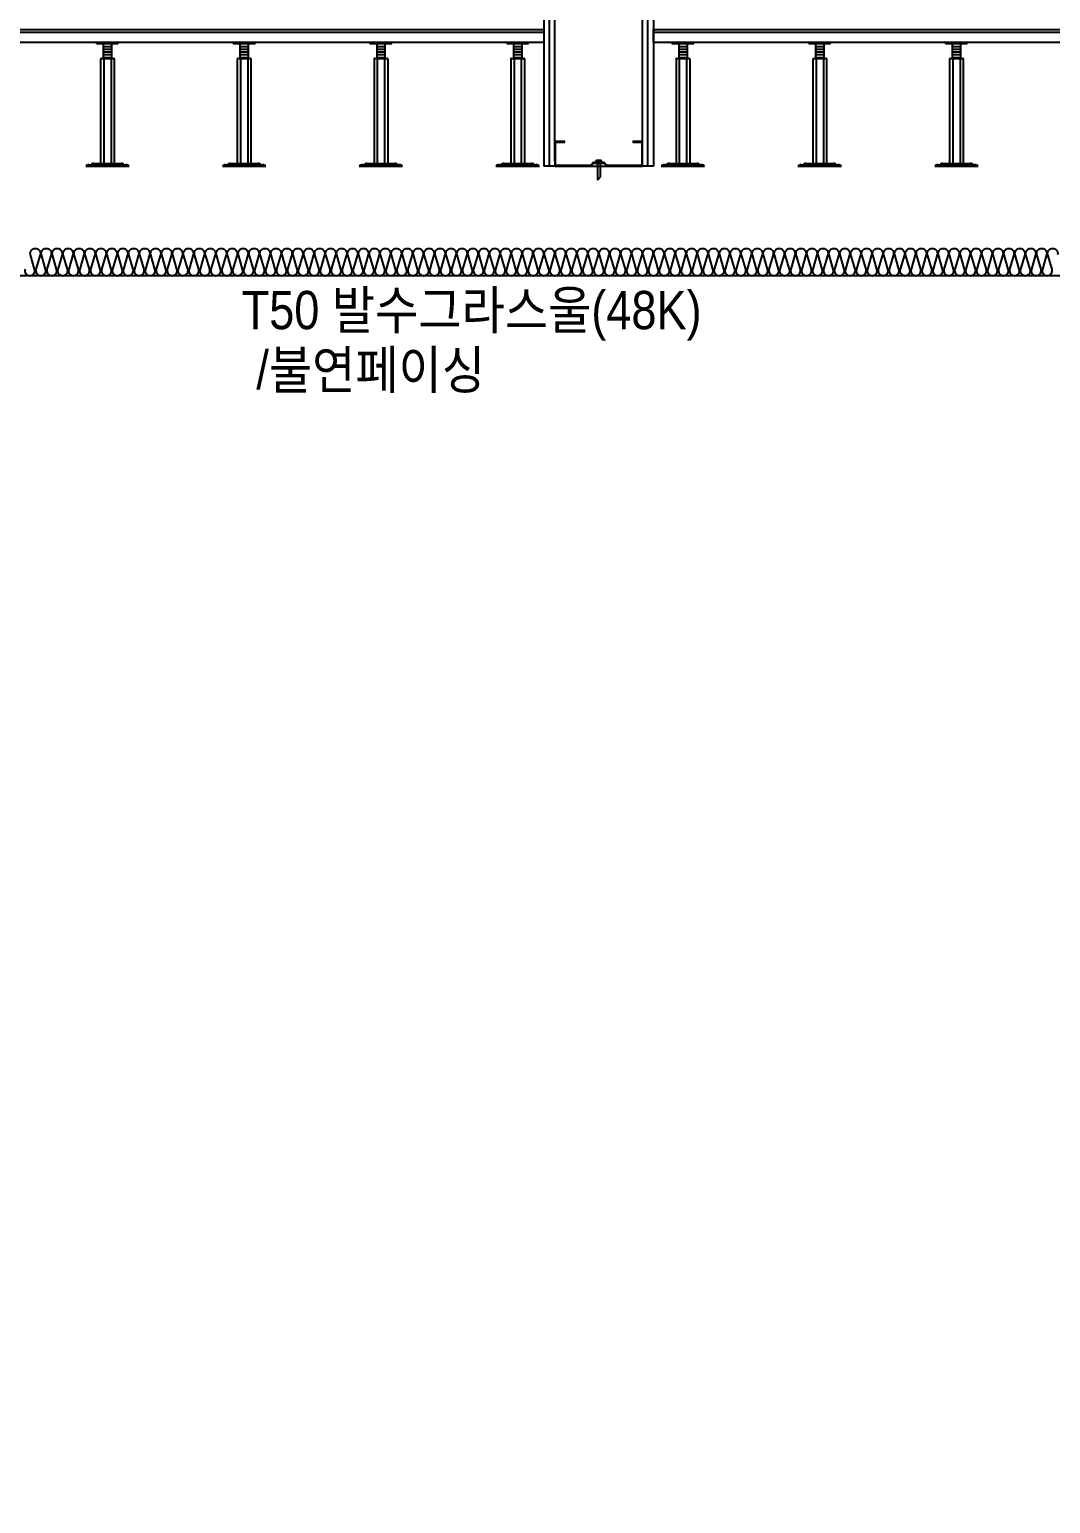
# Model space of a CAD drawing. Header units: millimetres. Extents: x 19868 to 801382, y -4805 to 85279.
# Drawn here: x 512848 to 514714, y 39585 to 42279 of the extents above; entities that cross this region are included whole.
import ezdxf
from ezdxf.enums import TextEntityAlignment as Align

# ---------------------------------------------------------------- set-up
doc = ezdxf.new("R2010")
doc.units = ezdxf.units.MM
doc.header["$LTSCALE"] = 250
for name, color, linetype in [('8입면선', 8, 'Continuous'), ('A-ELE-4', 4, 'Continuous'), ('A-ELE-8', 8, 'Continuous'), ('A-WALL-D', 7, 'Continuous'), ('GAGAM-DT', 7, 'Continuous'), ('GES', 7, 'Continuous'), ('ISL', 251, 'Continuous'), ('악세스 350', 7, 'Continuous'), ('입면', 7, 'Continuous')]:
    doc.layers.add(name, color=color, linetype=linetype)
doc.layers.add('CK', color=221, linetype='Continuous', plot=False)
doc.layers.add('NOPLOT-단열', color=225, linetype='Continuous', plot=False)
doc.styles.add('Gdim', font='')
doc.styles.get('Gdim').set_extended_font_data('Dotum')

# ---------------------------------------------------------------- blocks, each defined once
blk = doc.blocks.new('*U125')
at = {"layer": '8입면선', "color": 8}
for p, q in [((3316397.6, 472011.4), (3316397.6, 479301.4)), ((3316577.6, 472011.4), (3316577.6, 479301.4))]:
    blk.add_line(p, q, dxfattribs=at)
at = {"layer": 'A-WALL-D'}
for p, q in [((3316387.6, 479301.4), (3316387.6, 472011.4)), ((3316407.6, 472021.4), (3316407.6, 479301.4)), ((3316567.6, 472021.4), (3316567.6, 479301.4)), ((3316587.6, 479301.4), (3316587.6, 472011.4)), ((3316407.6, 472011.4), (3316387.6, 472011.4)), ((3316587.6, 472011.4), (3316567.6, 472011.4))]:
    blk.add_line(p, q, dxfattribs=at)
at = {"layer": 'CK', "linetype": 'Continuous'}
blk.add_line((3316472.9, 472011.4), (3316502.3, 472011.4), dxfattribs=at)
at = {"layer": 'GAGAM-DT', "color": 8}
for p, q in [((3316482.8, 472017.2), (3316482.8, 472020.7)), ((3316492.7, 472017.2), (3316482.8, 472017.2)), ((3316491.2, 472022.2), (3316484.3, 472022.2)), ((3316485.3, 472017.2), (3316485.3, 472022.2)), ((3316485.3, 472017.2), (3316485.3, 471985.8)), ((3316490.3, 472017.2), (3316490.3, 472022.2)), ((3316490.3, 472017.2), (3316490.3, 471991.3)), ((3316492.7, 472017.2), (3316492.7, 472020.7)), ((3316490.3, 471991.3), (3316485.3, 471985.8))]:
    blk.add_line(p, q, dxfattribs=at)
for centre, start, end in [((3316484.3, 472020.7), 90, 180), ((3316491.2, 472020.7), 0, 90)]:
    blk.add_arc(centre, 1.51, start, end, dxfattribs=at)
at = {"layer": '입면', "color": 6}
for p, q in [((3316425.4, 472056.4), (3316407.6, 472056.4)), ((3316407.6, 472056.4), (3316407.6, 472011.4)), ((3316408.8, 472012.6), (3316408.8, 472055.2)), ((3316408.8, 472055.2), (3316425.4, 472055.2)), ((3316425.4, 472055.2), (3316425.4, 472056.4)), ((3316567.6, 472056.4), (3316549.8, 472056.4)), ((3316549.8, 472056.4), (3316549.8, 472055.2)), ((3316549.8, 472055.2), (3316566.4, 472055.2)), ((3316566.4, 472055.2), (3316566.4, 472012.6)), ((3316567.6, 472011.4), (3316567.6, 472056.4)), ((3316407.6, 472011.4), (3316472.9, 472011.4)), ((3316472.4, 472012.6), (3316408.8, 472012.6)), ((3316477.4, 472018.5), (3316472.4, 472012.6)), ((3316472.9, 472011.4), (3316477.9, 472017.3)), ((3316497.8, 472018.5), (3316477.4, 472018.5)), ((3316477.9, 472017.3), (3316497.3, 472017.3)), ((3316497.3, 472017.3), (3316502.3, 472011.4)), ((3316502.8, 472012.6), (3316497.8, 472018.5)), ((3316502.3, 472011.4), (3316567.6, 472011.4)), ((3316566.4, 472012.6), (3316502.8, 472012.6))]:
    blk.add_line(p, q, dxfattribs=at)
blk = doc.blocks.new('*U146')
at = {"layer": 'A-ELE-4'}
blk.add_line((-11, 0), (2839, 0), dxfattribs=at)
at = {"layer": 'A-ELE-8'}
for p, q in [((2839, 0), (2839, -23)), ((-11, -5), (2839, -5)), ((-11, -23), (2839, -23))]:
    blk.add_line(p, q, dxfattribs=at)
blk = doc.blocks.new('*U145')
at = {"layer": 'GES', "color": 8}
for p, q in [((2078, 224.5, 0), (2078, 227, 0)), ((2078, 227, 0), (2117.9, 227, 0)), ((2078, 224.5, 0), (2117.9, 224.5, 0)), ((2090.4, 224.5, 0), (2090.4, 214.7, 0)), ((2090.4, 221.1, 0), (2090.4, 197.2, 0)), ((2090.4, 219.1, 0), (2105.5, 219.1, 0)), ((2090.4, 219.1, 0), (2105.5, 219.1, 0)), ((2105.5, 224.5, 0), (2105.5, 214.7, 0)), ((2105.5, 221.1, 0), (2105.5, 197.2, 0)), ((2117.9, 224.5, 0), (2117.9, 227, 0)), ((2328, 224.5, 0), (2328, 227, 0)), ((2328, 227, 0), (2367.9, 227, 0)), ((2328, 224.5, 0), (2367.9, 224.5, 0)), ((2340.4, 224.5, 0), (2340.4, 214.7, 0)), ((2340.4, 221.1, 0), (2340.4, 197.2, 0)), ((2340.4, 219.1, 0), (2355.5, 219.1, 0)), ((2340.4, 219.1, 0), (2355.5, 219.1, 0)), ((2355.5, 224.5, 0), (2355.5, 214.7, 0)), ((2355.5, 221.1, 0), (2355.5, 197.2, 0)), ((2367.9, 224.5, 0), (2367.9, 227, 0)), ((2578, 224.5, 0), (2578, 227, 0)), ((2578, 227, 0), (2617.9, 227, 0)), ((2578, 224.5, 0), (2617.9, 224.5, 0)), ((2590.4, 224.5, 0), (2590.4, 214.7, 0)), ((2590.4, 221.1, 0), (2590.4, 197.2, 0)), ((2590.4, 219.1, 0), (2605.5, 219.1, 0)), ((2590.4, 219.1, 0), (2605.5, 219.1, 0)), ((2605.5, 224.5, 0), (2605.5, 214.7, 0)), ((2605.5, 221.1, 0), (2605.5, 197.2, 0)), ((2617.9, 224.5, 0), (2617.9, 227, 0)), ((2828, 224.5, 0), (2828, 227, 0)), ((2828, 227, 0), (2867.9, 227, 0)), ((2828, 224.5, 0), (2867.9, 224.5, 0)), ((2840.4, 224.5, 0), (2840.4, 214.7, 0)), ((2840.4, 221.1, 0), (2840.4, 197.2, 0)), ((2840.4, 219.1, 0), (2855.5, 219.1, 0)), ((2840.4, 219.1, 0), (2855.5, 219.1, 0)), ((2855.5, 224.5, 0), (2855.5, 214.7, 0)), ((2855.5, 221.1, 0), (2855.5, 197.2, 0)), ((2867.9, 224.5, 0), (2867.9, 227, 0)), ((2085.5, 196.4, 0), (2085.5, 5.6, 0)), ((2086.4, 197.2, 0), (2090.5, 197.2, 0)), ((2090.4, 214.1, 0), (2105.5, 214.1, 0)), ((2090.4, 214.1, 0), (2105.5, 214.1, 0)), ((2090.4, 209.1, 0), (2105.5, 209.1, 0)), ((2090.4, 209.1, 0), (2105.5, 209.1, 0)), ((2090.4, 204.1, 0), (2105.5, 204.1, 0)), ((2090.4, 204.1, 0), (2105.5, 204.1, 0)), ((2090.4, 199.1, 0), (2105.5, 199.1, 0)), ((2090.4, 199.1, 0), (2105.5, 199.1, 0)), ((2090.5, 197.2, 0), (2105.5, 197.2, 0)), ((2091.4, 196.4, 0), (2091.4, 5.6, 0)), ((2092.2, 197.2, 0), (2103.9, 197.2, 0)), ((2104.7, 196.4, 0), (2104.7, 5.6, 0)), ((2105.5, 197.2, 0), (2109.7, 197.2, 0)), ((2110.5, 196.4, 0), (2110.5, 5.6, 0)), ((2335.5, 196.4, 0), (2335.5, 5.6, 0)), ((2336.4, 197.2, 0), (2340.5, 197.2, 0)), ((2340.4, 214.1, 0), (2355.5, 214.1, 0)), ((2340.4, 214.1, 0), (2355.5, 214.1, 0)), ((2340.4, 209.1, 0), (2355.5, 209.1, 0)), ((2340.4, 209.1, 0), (2355.5, 209.1, 0)), ((2340.4, 204.1, 0), (2355.5, 204.1, 0)), ((2340.4, 204.1, 0), (2355.5, 204.1, 0)), ((2340.4, 199.1, 0), (2355.5, 199.1, 0)), ((2340.4, 199.1, 0), (2355.5, 199.1, 0)), ((2340.5, 197.2, 0), (2355.5, 197.2, 0)), ((2341.4, 196.4, 0), (2341.4, 5.6, 0)), ((2342.2, 197.2, 0), (2353.9, 197.2, 0)), ((2354.7, 196.4, 0), (2354.7, 5.6, 0)), ((2355.5, 197.2, 0), (2359.7, 197.2, 0)), ((2360.5, 196.4, 0), (2360.5, 5.6, 0)), ((2585.5, 196.4, 0), (2585.5, 5.6, 0)), ((2586.4, 197.2, 0), (2590.5, 197.2, 0)), ((2590.4, 214.1, 0), (2605.5, 214.1, 0)), ((2590.4, 214.1, 0), (2605.5, 214.1, 0)), ((2590.4, 209.1, 0), (2605.5, 209.1, 0)), ((2590.4, 209.1, 0), (2605.5, 209.1, 0)), ((2590.4, 204.1, 0), (2605.5, 204.1, 0)), ((2590.4, 204.1, 0), (2605.5, 204.1, 0)), ((2590.4, 199.1, 0), (2605.5, 199.1, 0)), ((2590.4, 199.1, 0), (2605.5, 199.1, 0)), ((2590.5, 197.2, 0), (2605.5, 197.2, 0)), ((2591.4, 196.4, 0), (2591.4, 5.6, 0)), ((2592.2, 197.2, 0), (2603.9, 197.2, 0)), ((2604.7, 196.4, 0), (2604.7, 5.6, 0)), ((2605.5, 197.2, 0), (2609.7, 197.2, 0)), ((2610.5, 196.4, 0), (2610.5, 5.6, 0)), ((2835.5, 196.4, 0), (2835.5, 5.6, 0)), ((2836.4, 197.2, 0), (2840.5, 197.2, 0)), ((2840.4, 214.1, 0), (2855.5, 214.1, 0)), ((2840.4, 214.1, 0), (2855.5, 214.1, 0)), ((2840.4, 209.1, 0), (2855.5, 209.1, 0)), ((2840.4, 209.1, 0), (2855.5, 209.1, 0)), ((2840.4, 204.1, 0), (2855.5, 204.1, 0)), ((2840.4, 204.1, 0), (2855.5, 204.1, 0)), ((2840.4, 199.1, 0), (2855.5, 199.1, 0)), ((2840.4, 199.1, 0), (2855.5, 199.1, 0)), ((2840.5, 197.2, 0), (2855.5, 197.2, 0)), ((2841.4, 196.4, 0), (2841.4, 5.6, 0)), ((2842.2, 197.2, 0), (2853.9, 197.2, 0)), ((2854.7, 196.4, 0), (2854.7, 5.6, 0)), ((2855.5, 197.2, 0), (2859.7, 197.2, 0)), ((2860.5, 196.4, 0), (2860.5, 5.6, 0)), ((2058.3, 0), (2137.7, 0, 0)), ((2064.7, 2.9), (2131.4, 2.9)), ((2073.2, 5.2), (2123.3, 5.2)), ((2086.4, 4.7, 0), (2090.5, 4.7, 0)), ((2089.7, 4.7, 0), (2089.7, 5.2)), ((2090.5, 4.7, 0), (2105.5, 4.7, 0)), ((2092.2, 4.7, 0), (2103.9, 4.7, 0)), ((2105.5, 4.7, 0), (2109.7, 4.7, 0)), ((2106.4, 4.7, 0), (2106.4, 5.2)), ((2308.3, 0), (2387.7, 0, 0)), ((2314.7, 2.9), (2381.4, 2.9)), ((2323.2, 5.2), (2373.3, 5.2)), ((2336.4, 4.7, 0), (2340.5, 4.7, 0)), ((2339.7, 4.7, 0), (2339.7, 5.2)), ((2340.5, 4.7, 0), (2355.5, 4.7, 0)), ((2342.2, 4.7, 0), (2353.9, 4.7, 0)), ((2355.5, 4.7, 0), (2359.7, 4.7, 0)), ((2356.4, 4.7, 0), (2356.4, 5.2)), ((2558.3, 0), (2637.7, 0, 0)), ((2564.7, 2.9), (2631.4, 2.9)), ((2573.2, 5.2), (2623.3, 5.2)), ((2586.4, 4.7, 0), (2590.5, 4.7, 0)), ((2589.7, 4.7, 0), (2589.7, 5.2)), ((2590.5, 4.7, 0), (2605.5, 4.7, 0)), ((2592.2, 4.7, 0), (2603.9, 4.7, 0)), ((2605.5, 4.7, 0), (2609.7, 4.7, 0)), ((2606.4, 4.7, 0), (2606.4, 5.2)), ((2808.3, 0), (2887.7, 0, 0)), ((2814.7, 2.9), (2881.4, 2.9)), ((2823.2, 5.2), (2873.3, 5.2)), ((2836.4, 4.7, 0), (2840.5, 4.7, 0)), ((2839.7, 4.7, 0), (2839.7, 5.2)), ((2840.5, 4.7, 0), (2855.5, 4.7, 0)), ((2842.2, 4.7, 0), (2853.9, 4.7, 0)), ((2855.5, 4.7, 0), (2859.7, 4.7, 0)), ((2856.4, 4.7, 0), (2856.4, 5.2))]:
    blk.add_line(p, q, dxfattribs=at)
for centre, radius, start, end in [((2086.4, 196.4, 0), 0.833, 90, 180), ((2090.5, 196.4, 0), 0.833, 0, 90), ((2092.2, 196.4, 0), 0.833, 90, 180), ((2103.9, 196.4, 0), 0.833, 0, 90), ((2105.5, 196.4, 0), 0.833, 90, 180), ((2109.7, 196.4, 0), 0.833, 0, 90), ((2336.4, 196.4, 0), 0.833, 90, 180), ((2340.5, 196.4, 0), 0.833, 0, 90), ((2342.2, 196.4, 0), 0.833, 90, 180), ((2353.9, 196.4, 0), 0.833, 0, 90), ((2355.5, 196.4, 0), 0.833, 90, 180), ((2359.7, 196.4, 0), 0.833, 0, 90), ((2586.4, 196.4, 0), 0.833, 90, 180), ((2590.5, 196.4, 0), 0.833, 0, 90), ((2592.2, 196.4, 0), 0.833, 90, 180), ((2603.9, 196.4, 0), 0.833, 0, 90), ((2605.5, 196.4, 0), 0.833, 90, 180), ((2609.7, 196.4, 0), 0.833, 0, 90), ((2836.4, 196.4, 0), 0.833, 90, 180), ((2840.5, 196.4, 0), 0.833, 0, 90), ((2842.2, 196.4, 0), 0.833, 90, 180), ((2853.9, 196.4, 0), 0.833, 0, 90), ((2855.5, 196.4, 0), 0.833, 90, 180), ((2859.7, 196.4, 0), 0.833, 0, 90), ((2064.7, -5.4), 8.33, 90, 139.756), ((2073.2, -3.2), 8.33, 90, 132.9054), ((2086.4, 5.6, 0), 0.833, 180, 270), ((2090.5, 5.6, 0), 0.833, 270, 0), ((2092.2, 5.6, 0), 0.833, 180, 270), ((2103.9, 5.6, 0), 0.833, 270, 0), ((2105.5, 5.6, 0), 0.833, 180, 270), ((2109.7, 5.6, 0), 0.833, 270, 0), ((2123.3, -3.2), 8.33, 47.0946, 90), ((2131.4, -5.4), 8.33, 40.244, 90), ((2314.7, -5.4), 8.33, 90, 139.756), ((2323.2, -3.2), 8.33, 90, 132.9054), ((2336.4, 5.6, 0), 0.833, 180, 270), ((2340.5, 5.6, 0), 0.833, 270, 0), ((2342.2, 5.6, 0), 0.833, 180, 270), ((2353.9, 5.6, 0), 0.833, 270, 0), ((2355.5, 5.6, 0), 0.833, 180, 270), ((2359.7, 5.6, 0), 0.833, 270, 0), ((2373.3, -3.2), 8.33, 47.0946, 90), ((2381.4, -5.4), 8.33, 40.244, 90), ((2564.7, -5.4), 8.33, 90, 139.756), ((2573.2, -3.2), 8.33, 90, 132.9054), ((2586.4, 5.6, 0), 0.833, 180, 270), ((2590.5, 5.6, 0), 0.833, 270, 0), ((2592.2, 5.6, 0), 0.833, 180, 270), ((2603.9, 5.6, 0), 0.833, 270, 0), ((2605.5, 5.6, 0), 0.833, 180, 270), ((2609.7, 5.6, 0), 0.833, 270, 0), ((2623.3, -3.2), 8.33, 47.0946, 90), ((2631.4, -5.4), 8.33, 40.244, 90), ((2814.7, -5.4), 8.33, 90, 139.756), ((2823.2, -3.2), 8.33, 90, 132.9054), ((2836.4, 5.6, 0), 0.833, 180, 270), ((2840.5, 5.6, 0), 0.833, 270, 0), ((2842.2, 5.6, 0), 0.833, 180, 270), ((2853.9, 5.6, 0), 0.833, 270, 0), ((2855.5, 5.6, 0), 0.833, 180, 270), ((2859.7, 5.6, 0), 0.833, 270, 0), ((2873.3, -3.2), 8.33, 47.0946, 90), ((2881.4, -5.4), 8.33, 40.244, 90)]:
    blk.add_arc(centre, radius, start, end, dxfattribs=at)
blk = doc.blocks.new('*U147')
at = {"layer": 'A-ELE-4'}
blk.add_line((11.9, 0), (8611.9, 0), dxfattribs=at)
at = {"layer": 'A-ELE-8'}
for p, q in [((11.9, -23), (11.9, 0)), ((11.9, -5), (8611.9, -5)), ((11.9, -23), (8611.9, -23))]:
    blk.add_line(p, q, dxfattribs=at)
blk = doc.blocks.new('*U148')
at = {"layer": 'GES', "color": 8}
for p, q in [((78, 224.5, 0), (78, 227, 0)), ((78, 227, 0), (117.9, 227, 0)), ((78, 224.5, 0), (117.9, 224.5, 0)), ((90.4, 224.5, 0), (90.4, 214.7, 0)), ((90.4, 221.1, 0), (90.4, 197.2, 0)), ((90.4, 219.1, 0), (105.5, 219.1, 0)), ((90.4, 219.1, 0), (105.5, 219.1, 0)), ((105.5, 224.5, 0), (105.5, 214.7, 0)), ((105.5, 221.1, 0), (105.5, 197.2, 0)), ((117.9, 224.5, 0), (117.9, 227, 0)), ((328, 224.5, 0), (328, 227, 0)), ((328, 227, 0), (367.9, 227, 0)), ((328, 224.5, 0), (367.9, 224.5, 0)), ((340.4, 224.5, 0), (340.4, 214.7, 0)), ((340.4, 221.1, 0), (340.4, 197.2, 0)), ((340.4, 219.1, 0), (355.5, 219.1, 0)), ((340.4, 219.1, 0), (355.5, 219.1, 0)), ((355.5, 224.5, 0), (355.5, 214.7, 0)), ((355.5, 221.1, 0), (355.5, 197.2, 0)), ((367.9, 224.5, 0), (367.9, 227, 0)), ((578, 224.5, 0), (578, 227, 0)), ((578, 227, 0), (617.9, 227, 0)), ((578, 224.5, 0), (617.9, 224.5, 0)), ((590.4, 224.5, 0), (590.4, 214.7, 0)), ((590.4, 221.1, 0), (590.4, 197.2, 0)), ((590.4, 219.1, 0), (605.5, 219.1, 0)), ((590.4, 219.1, 0), (605.5, 219.1, 0)), ((605.5, 224.5, 0), (605.5, 214.7, 0)), ((605.5, 221.1, 0), (605.5, 197.2, 0)), ((617.9, 224.5, 0), (617.9, 227, 0)), ((85.5, 196.4, 0), (85.5, 5.6, 0)), ((86.4, 197.2, 0), (90.5, 197.2, 0)), ((90.4, 214.1, 0), (105.5, 214.1, 0)), ((90.4, 214.1, 0), (105.5, 214.1, 0)), ((90.4, 209.1, 0), (105.5, 209.1, 0)), ((90.4, 209.1, 0), (105.5, 209.1, 0)), ((90.4, 204.1, 0), (105.5, 204.1, 0)), ((90.4, 204.1, 0), (105.5, 204.1, 0)), ((90.4, 199.1, 0), (105.5, 199.1, 0)), ((90.4, 199.1, 0), (105.5, 199.1, 0)), ((90.5, 197.2, 0), (105.5, 197.2, 0)), ((91.4, 196.4, 0), (91.4, 5.6, 0)), ((92.2, 197.2, 0), (103.9, 197.2, 0)), ((104.7, 196.4, 0), (104.7, 5.6, 0)), ((105.5, 197.2, 0), (109.7, 197.2, 0)), ((110.5, 196.4, 0), (110.5, 5.6, 0)), ((335.5, 196.4, 0), (335.5, 5.6, 0)), ((336.4, 197.2, 0), (340.5, 197.2, 0)), ((340.4, 214.1, 0), (355.5, 214.1, 0)), ((340.4, 214.1, 0), (355.5, 214.1, 0)), ((340.4, 209.1, 0), (355.5, 209.1, 0)), ((340.4, 209.1, 0), (355.5, 209.1, 0)), ((340.4, 204.1, 0), (355.5, 204.1, 0)), ((340.4, 204.1, 0), (355.5, 204.1, 0)), ((340.4, 199.1, 0), (355.5, 199.1, 0)), ((340.4, 199.1, 0), (355.5, 199.1, 0)), ((340.5, 197.2, 0), (355.5, 197.2, 0)), ((341.4, 196.4, 0), (341.4, 5.6, 0)), ((342.2, 197.2, 0), (353.9, 197.2, 0)), ((354.7, 196.4, 0), (354.7, 5.6, 0)), ((355.5, 197.2, 0), (359.7, 197.2, 0)), ((360.5, 196.4, 0), (360.5, 5.6, 0)), ((585.5, 196.4, 0), (585.5, 5.6, 0)), ((586.4, 197.2, 0), (590.5, 197.2, 0)), ((590.4, 214.1, 0), (605.5, 214.1, 0)), ((590.4, 214.1, 0), (605.5, 214.1, 0)), ((590.4, 209.1, 0), (605.5, 209.1, 0)), ((590.4, 209.1, 0), (605.5, 209.1, 0)), ((590.4, 204.1, 0), (605.5, 204.1, 0)), ((590.4, 204.1, 0), (605.5, 204.1, 0)), ((590.4, 199.1, 0), (605.5, 199.1, 0)), ((590.4, 199.1, 0), (605.5, 199.1, 0)), ((590.5, 197.2, 0), (605.5, 197.2, 0)), ((591.4, 196.4, 0), (591.4, 5.6, 0)), ((592.2, 197.2, 0), (603.9, 197.2, 0)), ((604.7, 196.4, 0), (604.7, 5.6, 0)), ((605.5, 197.2, 0), (609.7, 197.2, 0)), ((610.5, 196.4, 0), (610.5, 5.6, 0)), ((58.3, 0), (137.7, 0, 0)), ((64.7, 2.9), (131.4, 2.9)), ((73.2, 5.2), (123.3, 5.2)), ((86.4, 4.7, 0), (90.5, 4.7, 0)), ((89.7, 4.7, 0), (89.7, 5.2)), ((90.5, 4.7, 0), (105.5, 4.7, 0)), ((92.2, 4.7, 0), (103.9, 4.7, 0)), ((105.5, 4.7, 0), (109.7, 4.7, 0)), ((106.4, 4.7, 0), (106.4, 5.2)), ((308.3, 0), (387.7, 0, 0)), ((314.7, 2.9), (381.4, 2.9)), ((323.2, 5.2), (373.3, 5.2)), ((336.4, 4.7, 0), (340.5, 4.7, 0)), ((339.7, 4.7, 0), (339.7, 5.2)), ((340.5, 4.7, 0), (355.5, 4.7, 0)), ((342.2, 4.7, 0), (353.9, 4.7, 0)), ((355.5, 4.7, 0), (359.7, 4.7, 0)), ((356.4, 4.7, 0), (356.4, 5.2)), ((558.3, 0), (637.7, 0, 0)), ((564.7, 2.9), (631.4, 2.9)), ((573.2, 5.2), (623.3, 5.2)), ((586.4, 4.7, 0), (590.5, 4.7, 0)), ((589.7, 4.7, 0), (589.7, 5.2)), ((590.5, 4.7, 0), (605.5, 4.7, 0)), ((592.2, 4.7, 0), (603.9, 4.7, 0)), ((605.5, 4.7, 0), (609.7, 4.7, 0)), ((606.4, 4.7, 0), (606.4, 5.2))]:
    blk.add_line(p, q, dxfattribs=at)
for centre, radius, start, end in [((86.4, 196.4, 0), 0.833, 90, 180), ((90.5, 196.4, 0), 0.833, 0, 90), ((92.2, 196.4, 0), 0.833, 90, 180), ((103.9, 196.4, 0), 0.833, 0, 90), ((105.5, 196.4, 0), 0.833, 90, 180), ((109.7, 196.4, 0), 0.833, 0, 90), ((336.4, 196.4, 0), 0.833, 90, 180), ((340.5, 196.4, 0), 0.833, 0, 90), ((342.2, 196.4, 0), 0.833, 90, 180), ((353.9, 196.4, 0), 0.833, 0, 90), ((355.5, 196.4, 0), 0.833, 90, 180), ((359.7, 196.4, 0), 0.833, 0, 90), ((586.4, 196.4, 0), 0.833, 90, 180), ((590.5, 196.4, 0), 0.833, 0, 90), ((592.2, 196.4, 0), 0.833, 90, 180), ((603.9, 196.4, 0), 0.833, 0, 90), ((605.5, 196.4, 0), 0.833, 90, 180), ((609.7, 196.4, 0), 0.833, 0, 90), ((64.7, -5.4), 8.33, 90, 139.756), ((73.2, -3.2), 8.33, 90, 132.9054), ((86.4, 5.6, 0), 0.833, 180, 270), ((90.5, 5.6, 0), 0.833, 270, 0), ((92.2, 5.6, 0), 0.833, 180, 270), ((103.9, 5.6, 0), 0.833, 270, 0), ((105.5, 5.6, 0), 0.833, 180, 270), ((109.7, 5.6, 0), 0.833, 270, 0), ((123.3, -3.2), 8.33, 47.0946, 90), ((131.4, -5.4), 8.33, 40.244, 90), ((314.7, -5.4), 8.33, 90, 139.756), ((323.2, -3.2), 8.33, 90, 132.9054), ((336.4, 5.6, 0), 0.833, 180, 270), ((340.5, 5.6, 0), 0.833, 270, 0), ((342.2, 5.6, 0), 0.833, 180, 270), ((353.9, 5.6, 0), 0.833, 270, 0), ((355.5, 5.6, 0), 0.833, 180, 270), ((359.7, 5.6, 0), 0.833, 270, 0), ((373.3, -3.2), 8.33, 47.0946, 90), ((381.4, -5.4), 8.33, 40.244, 90), ((564.7, -5.4), 8.33, 90, 139.756), ((573.2, -3.2), 8.33, 90, 132.9054), ((586.4, 5.6, 0), 0.833, 180, 270), ((590.5, 5.6, 0), 0.833, 270, 0), ((592.2, 5.6, 0), 0.833, 180, 270), ((603.9, 5.6, 0), 0.833, 270, 0), ((605.5, 5.6, 0), 0.833, 180, 270), ((609.7, 5.6, 0), 0.833, 270, 0), ((623.3, -3.2), 8.33, 47.0946, 90), ((631.4, -5.4), 8.33, 40.244, 90)]:
    blk.add_arc(centre, radius, start, end, dxfattribs=at)

msp = doc.modelspace()

# ---------------------------------------------------------------- linework, layer by layer
at = {"layer": 'ISL'}
msp.add_lwpolyline([(538188.2, 41428.9), (537688.2, 41428.9), (537688.2, 41978.9), (535188.2, 41978.9), (535188.2, 41228.9), (534488.2, 41228.9), (534488.2, 41978.9), (528888.2, 41978.9), (528888.2, 41328.9), (528488.2, 41328.9), (528488.2, 42228.9), (528588.2, 42228.9), (528588.2, 42878.9), (522838.2, 42878.9), (522838.2, 42078.9), (523338.2, 42078.9), (523338.2, 41078.9), (522538.2, 41078.9), (522538.2, 41828.9), (511388.2, 41828.9), (511388.2, 41078.9), (511088.2, 41078.9), (511088.2, 34028.9), (511038.2, 34028.9)], dxfattribs=at)
msp.add_lwpolyline([(512839.4, 41841.1, 0.509267), (512848.2, 41828.9, 0.509267), (512857, 41841.1), (512849.4, 41866.8, -1.372593), (512867, 41866.8), (512859.4, 41841.1, 0.509267), (512868.2, 41828.9, 0.509267), (512877, 41841.1), (512869.4, 41866.8, -1.372593), (512887, 41866.8), (512879.4, 41841.1, 0.509267), (512888.2, 41828.9, 0.509267), (512897, 41841.1), (512889.4, 41866.8, -1.372593), (512907, 41866.8), (512899.4, 41841.1, 0.509267), (512908.2, 41828.9, 0.509267), (512917, 41841.1), (512909.4, 41866.8, -1.372593), (512927, 41866.8), (512919.4, 41841.1, 0.509267), (512928.2, 41828.9, 0.509267), (512937, 41841.1), (512929.4, 41866.8, -1.372593), (512947, 41866.8), (512939.4, 41841.1, 0.509267), (512948.2, 41828.9, 0.509267), (512957, 41841.1), (512949.4, 41866.8, -1.372593), (512967, 41866.8), (512959.4, 41841.1, 0.509267), (512968.2, 41828.9, 0.509267), (512977, 41841.1), (512969.4, 41866.8, -1.372593), (512987, 41866.8), (512979.4, 41841.1, 0.509267), (512988.2, 41828.9, 0.509267), (512997, 41841.1), (512989.4, 41866.8, -1.372593), (513007, 41866.8), (512999.4, 41841.1, 0.509267), (513008.2, 41828.9, 0.509267), (513017, 41841.1), (513009.4, 41866.8, -1.372593), (513027, 41866.8), (513019.4, 41841.1, 0.509267), (513028.2, 41828.9, 0.509267), (513037, 41841.1), (513029.4, 41866.8, -1.372593), (513047, 41866.8), (513039.4, 41841.1, 0.509267), (513048.2, 41828.9, 0.509267), (513057, 41841.1), (513049.4, 41866.8, -1.372593), (513067, 41866.8), (513059.4, 41841.1, 0.509267), (513068.2, 41828.9, 0.509267), (513077, 41841.1), (513069.4, 41866.8, -1.372593), (513087, 41866.8), (513079.4, 41841.1, 0.509267), (513088.2, 41828.9, 0.509267), (513097, 41841.1), (513089.4, 41866.8, -1.372593), (513107, 41866.8), (513099.4, 41841.1, 0.509267), (513108.2, 41828.9, 0.509267), (513117, 41841.1), (513109.4, 41866.8, -1.372593), (513127, 41866.8), (513119.4, 41841.1, 0.509267), (513128.2, 41828.9, 0.509267), (513137, 41841.1), (513129.4, 41866.8, -1.372593), (513147, 41866.8), (513139.4, 41841.1, 0.509267), (513148.2, 41828.9, 0.509267), (513157, 41841.1), (513149.4, 41866.8, -1.372593), (513167, 41866.8), (513159.4, 41841.1, 0.509267), (513168.2, 41828.9, 0.509267), (513177, 41841.1), (513169.4, 41866.8, -1.372593), (513187, 41866.8), (513179.4, 41841.1, 0.509267), (513188.2, 41828.9, 0.509267), (513197, 41841.1), (513189.4, 41866.8, -1.372593), (513207, 41866.8), (513199.4, 41841.1, 0.509267), (513208.2, 41828.9, 0.509267), (513217, 41841.1), (513209.4, 41866.8, -1.372593), (513227, 41866.8), (513219.4, 41841.1, 0.509267), (513228.2, 41828.9, 0.509267), (513237, 41841.1), (513229.4, 41866.8, -1.372593), (513247, 41866.8), (513239.4, 41841.1, 0.509267), (513248.2, 41828.9, 0.509267), (513257, 41841.1), (513249.4, 41866.8, -1.372593), (513267, 41866.8), (513259.4, 41841.1, 0.509267), (513268.2, 41828.9, 0.509267), (513277, 41841.1), (513269.4, 41866.8, -1.372593), (513287, 41866.8), (513279.4, 41841.1, 0.509267), (513288.2, 41828.9, 0.509267), (513297, 41841.1), (513289.4, 41866.8, -1.372593), (513307, 41866.8), (513299.4, 41841.1, 0.509267), (513308.2, 41828.9, 0.509267), (513317, 41841.1), (513309.4, 41866.8, -1.372593), (513327, 41866.8), (513319.4, 41841.1, 0.509267), (513328.2, 41828.9, 0.509267), (513337, 41841.1), (513329.4, 41866.8, -1.372593), (513347, 41866.8), (513339.4, 41841.1, 0.509267), (513348.2, 41828.9, 0.509267), (513357, 41841.1), (513349.4, 41866.8, -1.372593), (513367, 41866.8), (513359.4, 41841.1, 0.509267), (513368.2, 41828.9, 0.509267), (513377, 41841.1), (513369.4, 41866.8, -1.372593), (513387, 41866.8), (513379.4, 41841.1, 0.509267), (513388.2, 41828.9, 0.509267), (513397, 41841.1), (513389.4, 41866.8, -1.372593), (513407, 41866.8), (513399.4, 41841.1, 0.509267), (513408.2, 41828.9, 0.509267), (513417, 41841.1), (513409.4, 41866.8, -1.372593), (513427, 41866.8), (513419.4, 41841.1, 0.509267), (513428.2, 41828.9, 0.509267), (513437, 41841.1), (513429.4, 41866.8, -1.372593), (513447, 41866.8), (513439.4, 41841.1, 0.509267), (513448.2, 41828.9, 0.509267), (513457, 41841.1), (513449.4, 41866.8, -1.372593), (513467, 41866.8), (513459.4, 41841.1, 0.509267), (513468.2, 41828.9, 0.509267), (513477, 41841.1), (513469.4, 41866.8, -1.372593), (513487, 41866.8), (513479.4, 41841.1, 0.509267), (513488.2, 41828.9, 0.509267), (513497, 41841.1), (513489.4, 41866.8, -1.372593), (513507, 41866.8), (513499.4, 41841.1, 0.509267), (513508.2, 41828.9, 0.509267), (513517, 41841.1), (513509.4, 41866.8, -1.372593), (513527, 41866.8), (513519.4, 41841.1, 0.509267), (513528.2, 41828.9, 0.509267), (513537, 41841.1), (513529.4, 41866.8, -1.372593), (513547, 41866.8), (513539.4, 41841.1, 0.509267), (513548.2, 41828.9, 0.509267), (513557, 41841.1), (513549.4, 41866.8, -1.372593), (513567, 41866.8), (513559.4, 41841.1, 0.509267), (513568.2, 41828.9, 0.509267), (513577, 41841.1), (513569.4, 41866.8, -1.372593), (513587, 41866.8), (513579.4, 41841.1, 0.509267), (513588.2, 41828.9, 0.509267), (513597, 41841.1), (513589.4, 41866.8, -1.372593), (513607, 41866.8), (513599.4, 41841.1, 0.509267), (513608.2, 41828.9, 0.509267), (513617, 41841.1), (513609.4, 41866.8, -1.372593), (513627, 41866.8), (513619.4, 41841.1, 0.509267), (513628.2, 41828.9, 0.509267), (513637, 41841.1), (513629.4, 41866.8, -1.372593), (513647, 41866.8), (513639.4, 41841.1, 0.509267), (513648.2, 41828.9, 0.509267), (513657, 41841.1), (513649.4, 41866.8, -1.372593), (513667, 41866.8), (513659.4, 41841.1, 0.509267), (513668.2, 41828.9, 0.509267), (513677, 41841.1), (513669.4, 41866.8, -1.372593), (513687, 41866.8), (513679.4, 41841.1, 0.509267), (513688.2, 41828.9, 0.509267), (513697, 41841.1), (513689.4, 41866.8, -1.372593), (513707, 41866.8), (513699.4, 41841.1, 0.509267), (513708.2, 41828.9, 0.509267), (513717, 41841.1), (513709.4, 41866.8, -1.372593), (513727, 41866.8), (513719.4, 41841.1, 0.509267), (513728.2, 41828.9, 0.509267), (513737, 41841.1), (513729.4, 41866.8, -1.372593), (513747, 41866.8), (513739.4, 41841.1, 0.509267), (513748.2, 41828.9, 0.509267), (513757, 41841.1), (513749.4, 41866.8, -1.372593), (513767, 41866.8), (513759.4, 41841.1, 0.509267), (513768.2, 41828.9, 0.509267), (513777, 41841.1), (513769.4, 41866.8, -1.372593), (513787, 41866.8), (513779.4, 41841.1, 0.509267), (513788.2, 41828.9, 0.509267), (513797, 41841.1), (513789.4, 41866.8, -1.372593), (513807, 41866.8), (513799.4, 41841.1, 0.509267), (513808.2, 41828.9, 0.509267), (513817, 41841.1), (513809.4, 41866.8, -1.372593), (513827, 41866.8), (513819.4, 41841.1, 0.509267), (513828.2, 41828.9, 0.509267), (513837, 41841.1), (513829.4, 41866.8, -1.372593), (513847, 41866.8), (513839.4, 41841.1, 0.509267), (513848.2, 41828.9, 0.509267), (513857, 41841.1), (513849.4, 41866.8, -1.372593), (513867, 41866.8), (513859.4, 41841.1, 0.509267), (513868.2, 41828.9, 0.509267), (513877, 41841.1), (513869.4, 41866.8, -1.372593), (513887, 41866.8), (513879.4, 41841.1, 0.509267), (513888.2, 41828.9, 0.509267), (513897, 41841.1), (513889.4, 41866.8, -1.372593), (513907, 41866.8), (513899.4, 41841.1, 0.509267), (513908.2, 41828.9, 0.509267), (513917, 41841.1), (513909.4, 41866.8, -1.372593), (513927, 41866.8), (513919.4, 41841.1, 0.509267), (513928.2, 41828.9, 0.509267), (513937, 41841.1), (513929.4, 41866.8, -1.372593), (513947, 41866.8), (513939.4, 41841.1, 0.509267), (513948.2, 41828.9, 0.509267), (513957, 41841.1), (513949.4, 41866.8, -1.372593), (513967, 41866.8), (513959.4, 41841.1, 0.509267), (513968.2, 41828.9, 0.509267), (513977, 41841.1), (513969.4, 41866.8, -1.372593), (513987, 41866.8), (513979.4, 41841.1, 0.509267), (513988.2, 41828.9, 0.509267), (513997, 41841.1), (513989.4, 41866.8, -1.372593), (514007, 41866.8), (513999.4, 41841.1, 0.509267), (514008.2, 41828.9, 0.509267), (514017, 41841.1), (514009.4, 41866.8, -1.372593), (514027, 41866.8), (514019.4, 41841.1, 0.509267), (514028.2, 41828.9, 0.509267), (514037, 41841.1), (514029.4, 41866.8, -1.372593), (514047, 41866.8), (514039.4, 41841.1, 0.509267), (514048.2, 41828.9, 0.509267), (514057, 41841.1), (514049.4, 41866.8, -1.372593), (514067, 41866.8), (514059.4, 41841.1, 0.509267), (514068.2, 41828.9, 0.509267), (514077, 41841.1), (514069.4, 41866.8, -1.372593), (514087, 41866.8), (514079.4, 41841.1, 0.509267), (514088.2, 41828.9, 0.509267), (514097, 41841.1), (514089.4, 41866.8, -1.372593), (514107, 41866.8), (514099.4, 41841.1, 0.509267), (514108.2, 41828.9, 0.509267), (514117, 41841.1), (514109.4, 41866.8, -1.372593), (514127, 41866.8), (514119.4, 41841.1, 0.509267), (514128.2, 41828.9, 0.509267), (514137, 41841.1), (514129.4, 41866.8, -1.372593), (514147, 41866.8), (514139.4, 41841.1, 0.509267), (514148.2, 41828.9, 0.509267), (514157, 41841.1), (514149.4, 41866.8, -1.372593), (514167, 41866.8), (514159.4, 41841.1, 0.509267), (514168.2, 41828.9, 0.509267), (514177, 41841.1), (514169.4, 41866.8, -1.372593), (514187, 41866.8), (514179.4, 41841.1, 0.509267), (514188.2, 41828.9, 0.509267), (514197, 41841.1), (514189.4, 41866.8, -1.372593), (514207, 41866.8), (514199.4, 41841.1, 0.509267), (514208.2, 41828.9, 0.509267), (514217, 41841.1), (514209.4, 41866.8, -1.372593), (514227, 41866.8), (514219.4, 41841.1, 0.509267), (514228.2, 41828.9, 0.509267), (514237, 41841.1), (514229.4, 41866.8, -1.372593), (514247, 41866.8), (514239.4, 41841.1, 0.509267), (514248.2, 41828.9, 0.509267), (514257, 41841.1), (514249.4, 41866.8, -1.372593), (514267, 41866.8), (514259.4, 41841.1, 0.509267), (514268.2, 41828.9, 0.509267), (514277, 41841.1), (514269.4, 41866.8, -1.372593), (514287, 41866.8), (514279.4, 41841.1, 0.509267), (514288.2, 41828.9, 0.509267), (514297, 41841.1), (514289.4, 41866.8, -1.372593), (514307, 41866.8), (514299.4, 41841.1, 0.509267), (514308.2, 41828.9, 0.509267), (514317, 41841.1), (514309.4, 41866.8, -1.372593), (514327, 41866.8), (514319.4, 41841.1, 0.509267), (514328.2, 41828.9, 0.509267), (514337, 41841.1), (514329.4, 41866.8, -1.372593), (514347, 41866.8), (514339.4, 41841.1, 0.509267), (514348.2, 41828.9, 0.509267), (514357, 41841.1), (514349.4, 41866.8, -1.372593), (514367, 41866.8), (514359.4, 41841.1, 0.509267), (514368.2, 41828.9, 0.509267), (514377, 41841.1), (514369.4, 41866.8, -1.372593), (514387, 41866.8), (514379.4, 41841.1, 0.509267), (514388.2, 41828.9, 0.509267), (514397, 41841.1), (514389.4, 41866.8, -1.372593), (514407, 41866.8), (514399.4, 41841.1, 0.509267), (514408.2, 41828.9, 0.509267), (514417, 41841.1), (514409.4, 41866.8, -1.372593), (514427, 41866.8), (514419.4, 41841.1, 0.509267), (514428.2, 41828.9, 0.509267), (514437, 41841.1), (514429.4, 41866.8, -1.372593), (514447, 41866.8), (514439.4, 41841.1, 0.509267), (514448.2, 41828.9, 0.509267), (514457, 41841.1), (514449.4, 41866.8, -1.372593), (514467, 41866.8), (514459.4, 41841.1, 0.509267), (514468.2, 41828.9, 0.509267), (514477, 41841.1), (514469.4, 41866.8, -1.372593), (514487, 41866.8), (514479.4, 41841.1, 0.509267), (514488.2, 41828.9, 0.509267), (514497, 41841.1), (514489.4, 41866.8, -1.372593), (514507, 41866.8), (514499.4, 41841.1, 0.509267), (514508.2, 41828.9, 0.509267), (514517, 41841.1), (514509.4, 41866.8, -1.372593), (514527, 41866.8), (514519.4, 41841.1, 0.509267), (514528.2, 41828.9, 0.509267), (514537, 41841.1), (514529.4, 41866.8, -1.372593), (514547, 41866.8), (514539.4, 41841.1, 0.509267), (514548.2, 41828.9, 0.509267), (514557, 41841.1), (514549.4, 41866.8, -1.372593), (514567, 41866.8), (514559.4, 41841.1, 0.509267), (514568.2, 41828.9, 0.509267), (514577, 41841.1), (514569.4, 41866.8, -1.372593), (514587, 41866.8), (514579.4, 41841.1, 0.509267), (514588.2, 41828.9, 0.509267), (514597, 41841.1), (514589.4, 41866.8, -1.372593), (514607, 41866.8), (514599.4, 41841.1, 0.509267), (514608.2, 41828.9, 0.509267), (514617, 41841.1), (514609.4, 41866.8, -1.372593), (514627, 41866.8), (514619.4, 41841.1, 0.509267), (514628.2, 41828.9, 0.509267), (514637, 41841.1), (514629.4, 41866.8, -1.372593), (514647, 41866.8), (514639.4, 41841.1, 0.509267), (514648.2, 41828.9, 0.509267), (514657, 41841.1), (514649.4, 41866.8, -1.372593), (514667, 41866.8), (514659.4, 41841.1, 0.509267), (514668.2, 41828.9, 0.509267), (514677, 41841.1), (514669.4, 41866.8, -1.372593), (514687, 41866.8), (514679.4, 41841.1, 0.509267), (514688.2, 41828.9, 0.509267), (514697, 41841.1), (514689.4, 41866.8, -1.372593), (514707, 41866.8), (514699.4, 41841.1, 0.509267), (514708.2, 41828.9, 0.509267), (514717, 41841.1), (514709.4, 41866.8, -1.372593), (514727, 41866.8)], format="xyb", dxfattribs=at)

# ---------------------------------------------------------------- block references
at = {"layer": 'A-WALL-D'}
msp.add_blockref('*U125', (-2802599.4, -429982.5), dxfattribs=at)
at = {"layer": 'GES'}
for name, p in [('*U145', (510892, 42028.9)), ('*U148', (513944.2, 42028.9))]:
    msp.add_blockref(name, p, dxfattribs=at)
at = {"layer": '악세스 350'}
for name, p in [('*U146', (510949.2, 42278.9)), ('*U147', (513976.3, 42278.9))]:
    msp.add_blockref(name, p, dxfattribs=at)

# ---------------------------------------------------------------- texts
at = {"layer": 'NOPLOT-단열', "style": 'Gdim', "width": 0.9}
for s, p in [('T50 발수그라스울(48K)', (513655.9, 41766.1)), ('/불연페이싱', (513471.4, 41656.8))]:
    msp.add_text(s, height=70, dxfattribs=at).set_placement(p, align=Align.MIDDLE_CENTER)

doc.saveas('drawing.dxf')
